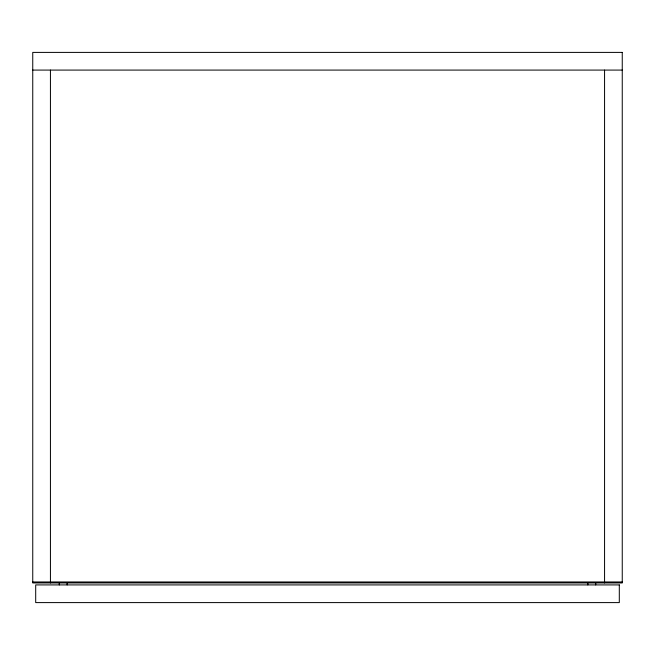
<?xml version="1.0" encoding="UTF-8"?>
<svg xmlns="http://www.w3.org/2000/svg" width="655" height="655" viewBox="0 0 655 655"><rect width="100%" height="100%" fill="white"/><g stroke="black" fill="none" stroke-linecap="round" stroke-linejoin="round"><path stroke-width="0.98" d="M32.75 70.085L622.25 70.085M32.75 581.967L622.25 581.967M604.565 70.085L604.565 582.95M595.722 582.868L595.722 584.915M587.862 582.868L587.862 584.915M67.138 582.876L67.138 584.915M59.278 582.868L59.278 584.915M50.435 70.085L50.435 582.95M622.25 52.4L32.75 52.4L32.75 582.95L622.25 582.95L622.25 52.4M619.303 584.915L35.697 584.915L35.697 602.6L619.303 602.6L619.303 584.915"/></g></svg>
